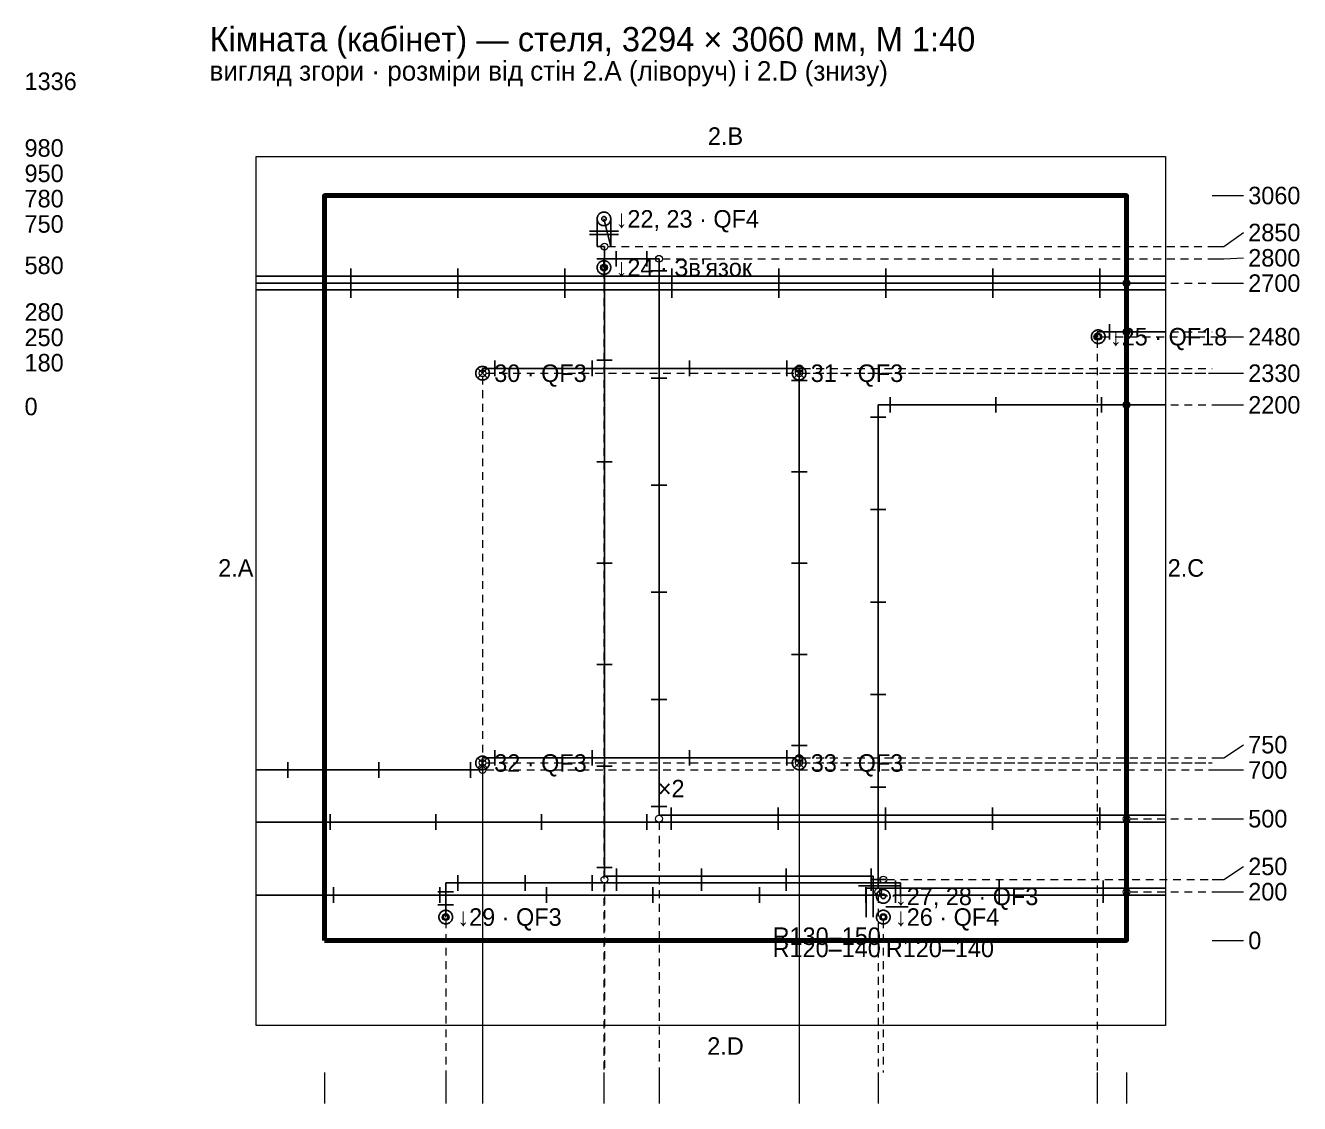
# Paper-space layout '07 Розгортки' of a CAD drawing. Header units: millimetres. Extents: x 0 to 841, y 0 to 594.
# Drawn here: x 227.8 to 358.6, y 144.9 to 255.6 of the extents above; entities that cross this region are included whole.
import ezdxf
from ezdxf.enums import TextEntityAlignment as Align

# ---------------------------------------------------------------- set-up
doc = ezdxf.new("R2010")
doc.units = ezdxf.units.MM
doc.linetypes.add('E_CABLE_DASH', pattern=[360, 240, -120])
for name, color, linetype in [('E-ELEV', 7, 'Continuous'), ('M-FIX', 7, 'Continuous'), ('W-CABLE-DEVICE', 1, 'E_CABLE_DASH'), ('W-CABLE-LIGHT', 1, 'E_CABLE_DASH'), ('W-CABLE-LOW', 1, 'E_CABLE_DASH'), ('W-CABLE-SOCKET', 1, 'E_CABLE_DASH')]:
    doc.layers.add(name, color=color, linetype=linetype)
doc.styles.add('PLEX_LIGHT', font='IBMPlexSans-Light.ttf')

psp = doc.layouts.new('07 Розгортки')

# ---------------------------------------------------------------- linework, layer by layer
at = {"layer": 'E-ELEV', "lineweight": 13, "true_color": 0x29251f}
for p, q in [((349.68, 238.12), (350.88, 238.12)), ((350.88, 238.12), (352.88, 238.12)), ((350.88, 232.87), (352.88, 234.32)), ((349.68, 232.87), (350.88, 232.87)), ((349.68, 231.62), (350.88, 231.62)), ((350.88, 231.62), (352.88, 231.72)), ((349.68, 229.12), (350.88, 229.12)), ((350.88, 229.12), (352.88, 229.12)), ((349.68, 223.62), (350.88, 223.62)), ((350.88, 223.62), (352.88, 223.62)), ((349.68, 219.87), (350.88, 219.87)), ((350.88, 219.87), (352.88, 219.87)), ((349.68, 216.62), (350.88, 216.62)), ((350.88, 216.62), (352.88, 216.62)), ((350.88, 180.37), (352.88, 181.72)), ((349.68, 180.37), (350.88, 180.37)), ((349.68, 179.12), (350.88, 179.12)), ((350.88, 179.12), (352.88, 179.12)), ((349.68, 174.12), (350.88, 174.12)), ((350.88, 174.12), (352.88, 174.12)), ((350.88, 167.87), (352.88, 169.22)), ((349.68, 167.87), (350.88, 167.87)), ((349.68, 166.62), (350.88, 166.62)), ((350.88, 166.62), (352.88, 166.62)), ((349.68, 161.62), (350.88, 161.62)), ((350.88, 161.62), (352.88, 161.62)), ((258.53, 148.07), (258.53, 146.87)), ((270.98, 148.07), (270.98, 146.87)), ((274.76, 148.07), (274.76, 146.87)), ((287.23, 148.07), (287.23, 146.87)), ((292.88, 148.07), (292.88, 146.87)), ((307.26, 148.07), (307.26, 146.87)), ((315.38, 148.07), (315.38, 146.87)), ((337.88, 148.07), (337.88, 146.87)), ((340.88, 148.07), (340.88, 146.87)), ((258.53, 146.87), (258.53, 144.87)), ((270.98, 146.87), (270.98, 144.87)), ((274.76, 146.87), (274.76, 144.87)), ((287.23, 146.87), (287.23, 144.87)), ((292.88, 146.87), (292.88, 144.87)), ((307.26, 146.87), (307.26, 144.87)), ((315.38, 146.87), (315.38, 144.87)), ((337.88, 146.87), (337.88, 144.87)), ((340.88, 146.87), (340.88, 144.87))]:
    psp.add_line(p, q, dxfattribs=at)
at = {"layer": 'E-ELEV', "lineweight": 13, "true_color": 0xd9d3c8}
for p, q in [((287.63, 232.87), (288.43, 232.87)), ((289.03, 232.87), (289.83, 232.87)), ((290.43, 232.87), (291.23, 232.87)), ((291.83, 232.87), (292.63, 232.87)), ((293.23, 232.87), (294.03, 232.87)), ((294.63, 232.87), (295.43, 232.87)), ((296.03, 232.87), (296.83, 232.87)), ((297.43, 232.87), (298.23, 232.87)), ((298.83, 232.87), (299.63, 232.87)), ((300.23, 232.87), (301.03, 232.87)), ((301.63, 232.87), (302.43, 232.87)), ((303.03, 232.87), (303.83, 232.87)), ((304.43, 232.87), (305.23, 232.87)), ((305.83, 232.87), (306.63, 232.87)), ((307.23, 232.87), (308.03, 232.87)), ((308.63, 232.87), (309.43, 232.87)), ((310.03, 232.87), (310.83, 232.87)), ((311.43, 232.87), (312.23, 232.87)), ((312.83, 232.87), (313.63, 232.87)), ((314.23, 232.87), (315.03, 232.87)), ((315.63, 232.87), (316.43, 232.87)), ((317.03, 232.87), (317.83, 232.87)), ((318.43, 232.87), (319.23, 232.87)), ((319.83, 232.87), (320.63, 232.87)), ((321.23, 232.87), (322.03, 232.87)), ((322.63, 232.87), (323.43, 232.87)), ((324.03, 232.87), (324.83, 232.87)), ((325.43, 232.87), (326.23, 232.87)), ((326.83, 232.87), (327.63, 232.87)), ((328.23, 232.87), (329.03, 232.87)), ((329.63, 232.87), (330.43, 232.87)), ((331.03, 232.87), (331.83, 232.87)), ((332.43, 232.87), (333.23, 232.87)), ((333.83, 232.87), (334.63, 232.87)), ((335.23, 232.87), (336.03, 232.87)), ((336.63, 232.87), (337.43, 232.87)), ((338.03, 232.87), (338.83, 232.87)), ((339.43, 232.87), (340.23, 232.87)), ((340.83, 232.87), (341.63, 232.87)), ((342.23, 232.87), (343.03, 232.87)), ((343.63, 232.87), (344.43, 232.87)), ((345.03, 232.87), (345.83, 232.87)), ((346.43, 232.87), (347.23, 232.87)), ((347.83, 232.87), (348.63, 232.87)), ((349.23, 232.87), (349.68, 232.87)), ((293.23, 231.62), (294.03, 231.62)), ((294.63, 231.62), (295.43, 231.62)), ((296.03, 231.62), (296.83, 231.62)), ((297.43, 231.62), (298.23, 231.62)), ((298.83, 231.62), (299.63, 231.62)), ((300.23, 231.62), (301.03, 231.62)), ((301.63, 231.62), (302.43, 231.62)), ((303.03, 231.62), (303.83, 231.62)), ((304.43, 231.62), (305.23, 231.62)), ((305.83, 231.62), (306.63, 231.62)), ((307.23, 231.62), (308.03, 231.62)), ((308.63, 231.62), (309.43, 231.62)), ((310.03, 231.62), (310.83, 231.62)), ((311.43, 231.62), (312.23, 231.62)), ((312.83, 231.62), (313.63, 231.62)), ((314.23, 231.62), (315.03, 231.62)), ((315.63, 231.62), (316.43, 231.62)), ((317.03, 231.62), (317.83, 231.62)), ((318.43, 231.62), (319.23, 231.62)), ((319.83, 231.62), (320.63, 231.62)), ((321.23, 231.62), (322.03, 231.62)), ((322.63, 231.62), (323.43, 231.62)), ((324.03, 231.62), (324.83, 231.62)), ((325.43, 231.62), (326.23, 231.62)), ((326.83, 231.62), (327.63, 231.62)), ((328.23, 231.62), (329.03, 231.62)), ((329.63, 231.62), (330.43, 231.62)), ((331.03, 231.62), (331.83, 231.62)), ((332.43, 231.62), (333.23, 231.62)), ((333.83, 231.62), (334.63, 231.62)), ((335.23, 231.62), (336.03, 231.62)), ((336.63, 231.62), (337.43, 231.62)), ((338.03, 231.62), (338.83, 231.62)), ((339.43, 231.62), (340.23, 231.62)), ((340.83, 231.62), (341.63, 231.62)), ((342.23, 231.62), (343.03, 231.62)), ((343.63, 231.62), (344.43, 231.62)), ((345.03, 231.62), (345.83, 231.62)), ((346.43, 231.62), (347.23, 231.62)), ((347.83, 231.62), (348.63, 231.62)), ((349.23, 231.62), (349.68, 231.62)), ((287.23, 230.37), (287.23, 229.57)), ((287.23, 228.97), (287.23, 228.17)), ((341.23, 229.12), (342.03, 229.12)), ((342.63, 229.12), (343.43, 229.12)), ((344.03, 229.12), (344.83, 229.12)), ((345.43, 229.12), (346.23, 229.12)), ((346.83, 229.12), (347.63, 229.12)), ((348.23, 229.12), (349.03, 229.12)), ((349.63, 229.12), (349.68, 229.12)), ((287.23, 227.57), (287.23, 226.77)), ((287.23, 226.17), (287.23, 225.37)), ((287.23, 224.77), (287.23, 223.97)), ((341.23, 224.12), (342.03, 224.12)), ((342.63, 224.12), (343.43, 224.12)), ((344.03, 224.12), (344.83, 224.12)), ((345.43, 224.12), (346.23, 224.12)), ((346.83, 224.12), (347.63, 224.12)), ((348.23, 224.12), (349.03, 224.12)), ((349.63, 224.12), (349.68, 224.12)), ((287.23, 223.37), (287.23, 222.57)), ((337.88, 223.27), (337.88, 222.47)), ((338.33, 223.62), (339.13, 223.62)), ((339.73, 223.62), (340.53, 223.62)), ((341.13, 223.62), (341.93, 223.62)), ((342.53, 223.62), (343.33, 223.62)), ((343.93, 223.62), (344.73, 223.62)), ((345.33, 223.62), (346.13, 223.62)), ((346.73, 223.62), (347.53, 223.62)), ((348.13, 223.62), (348.93, 223.62)), ((349.53, 223.62), (349.68, 223.62)), ((287.23, 221.97), (287.23, 221.17)), ((337.88, 221.87), (337.88, 221.07)), ((275.11, 219.87), (275.91, 219.87)), ((276.51, 219.87), (277.31, 219.87)), ((277.91, 219.87), (278.71, 219.87)), ((279.31, 219.87), (280.11, 219.87)), ((280.71, 219.87), (281.51, 219.87)), ((282.11, 219.87), (282.91, 219.87)), ((283.51, 219.87), (284.31, 219.87)), ((284.91, 219.87), (285.71, 219.87)), ((286.31, 219.87), (287.11, 219.87)), ((287.23, 220.57), (287.23, 219.77)), ((287.71, 219.87), (288.51, 219.87)), ((289.11, 219.87), (289.91, 219.87)), ((290.51, 219.87), (291.31, 219.87)), ((291.91, 219.87), (292.71, 219.87)), ((293.31, 219.87), (294.11, 219.87)), ((294.71, 219.87), (295.51, 219.87)), ((296.11, 219.87), (296.91, 219.87)), ((297.51, 219.87), (298.31, 219.87)), ((298.91, 219.87), (299.71, 219.87)), ((300.31, 219.87), (301.11, 219.87)), ((301.71, 219.87), (302.51, 219.87)), ((303.11, 219.87), (303.91, 219.87)), ((304.51, 219.87), (305.31, 219.87)), ((305.91, 219.87), (306.71, 219.87)), ((307.31, 219.87), (308.11, 219.87)), ((307.61, 219.87), (308.41, 219.87)), ((307.63, 220.37), (308.43, 220.37)), ((308.71, 219.87), (309.51, 219.87)), ((309.01, 219.87), (309.81, 219.87)), ((309.03, 220.37), (309.83, 220.37)), ((310.11, 219.87), (310.91, 219.87)), ((310.41, 219.87), (311.21, 219.87)), ((310.43, 220.37), (311.23, 220.37)), ((311.51, 219.87), (312.31, 219.87)), ((311.81, 219.87), (312.61, 219.87)), ((311.83, 220.37), (312.63, 220.37)), ((312.91, 219.87), (313.71, 219.87)), ((313.21, 219.87), (314.01, 219.87)), ((313.23, 220.37), (314.03, 220.37)), ((314.31, 219.87), (315.11, 219.87)), ((314.61, 219.87), (315.41, 219.87)), ((314.63, 220.37), (315.43, 220.37)), ((315.71, 219.87), (316.51, 219.87)), ((316.01, 219.87), (316.81, 219.87)), ((316.03, 220.37), (316.83, 220.37)), ((317.11, 219.87), (317.91, 219.87)), ((317.41, 219.87), (318.21, 219.87)), ((317.43, 220.37), (318.23, 220.37)), ((318.51, 219.87), (319.31, 219.87)), ((318.81, 219.87), (319.61, 219.87)), ((318.83, 220.37), (319.63, 220.37)), ((319.91, 219.87), (320.71, 219.87)), ((320.21, 219.87), (321.01, 219.87)), ((320.23, 220.37), (321.03, 220.37)), ((321.31, 219.87), (322.11, 219.87)), ((321.61, 219.87), (322.41, 219.87)), ((321.63, 220.37), (322.43, 220.37)), ((322.71, 219.87), (323.51, 219.87)), ((323.01, 219.87), (323.81, 219.87)), ((323.03, 220.37), (323.83, 220.37)), ((324.11, 219.87), (324.91, 219.87)), ((324.41, 219.87), (325.21, 219.87)), ((324.43, 220.37), (325.23, 220.37)), ((325.51, 219.87), (326.31, 219.87)), ((325.81, 219.87), (326.61, 219.87)), ((325.83, 220.37), (326.63, 220.37)), ((326.91, 219.87), (327.71, 219.87)), ((327.21, 219.87), (328.01, 219.87)), ((327.23, 220.37), (328.03, 220.37)), ((328.31, 219.87), (329.11, 219.87)), ((328.61, 219.87), (329.41, 219.87)), ((328.63, 220.37), (329.43, 220.37)), ((329.71, 219.87), (330.51, 219.87)), ((330.01, 219.87), (330.81, 219.87)), ((330.03, 220.37), (330.83, 220.37)), ((331.11, 219.87), (331.91, 219.87)), ((331.41, 219.87), (332.21, 219.87)), ((331.43, 220.37), (332.23, 220.37)), ((332.51, 219.87), (333.31, 219.87)), ((332.81, 219.87), (333.61, 219.87)), ((332.83, 220.37), (333.63, 220.37)), ((333.91, 219.87), (334.71, 219.87)), ((334.21, 219.87), (335.01, 219.87)), ((334.23, 220.37), (335.03, 220.37)), ((335.31, 219.87), (336.11, 219.87)), ((335.61, 219.87), (336.41, 219.87)), ((335.63, 220.37), (336.43, 220.37)), ((336.71, 219.87), (337.51, 219.87)), ((337.01, 219.87), (337.81, 219.87)), ((337.03, 220.37), (337.83, 220.37)), ((337.88, 220.47), (337.88, 219.67)), ((338.11, 219.87), (338.91, 219.87)), ((338.41, 219.87), (339.21, 219.87)), ((338.43, 220.37), (339.23, 220.37)), ((339.51, 219.87), (340.31, 219.87)), ((339.81, 219.87), (340.61, 219.87)), ((339.83, 220.37), (340.63, 220.37)), ((340.91, 219.87), (341.71, 219.87)), ((341.21, 219.87), (342.01, 219.87)), ((341.23, 220.37), (342.03, 220.37)), ((342.31, 219.87), (343.11, 219.87)), ((342.61, 219.87), (343.41, 219.87)), ((342.63, 220.37), (343.43, 220.37)), ((343.71, 219.87), (344.51, 219.87)), ((344.01, 219.87), (344.81, 219.87)), ((344.03, 220.37), (344.83, 220.37)), ((345.11, 219.87), (345.91, 219.87)), ((345.41, 219.87), (346.21, 219.87)), ((345.43, 220.37), (346.23, 220.37)), ((346.51, 219.87), (347.31, 219.87)), ((346.81, 219.87), (347.61, 219.87)), ((346.83, 220.37), (347.63, 220.37)), ((347.91, 219.87), (348.71, 219.87)), ((348.21, 219.87), (349.01, 219.87)), ((348.23, 220.37), (349.03, 220.37)), ((349.31, 219.87), (349.68, 219.87)), ((349.61, 219.87), (349.68, 219.87)), ((349.63, 220.37), (349.68, 220.37)), ((274.76, 219.52), (274.76, 218.72)), ((287.23, 219.17), (287.23, 218.37)), ((307.26, 219.52), (307.26, 218.72)), ((337.88, 219.07), (337.88, 218.27)), ((274.76, 218.12), (274.76, 217.32)), ((287.23, 217.77), (287.23, 216.97)), ((307.26, 218.12), (307.26, 217.32)), ((337.88, 217.67), (337.88, 216.87)), ((274.76, 216.72), (274.76, 215.92)), ((287.23, 216.37), (287.23, 215.57)), ((307.26, 216.72), (307.26, 215.92)), ((337.88, 216.27), (337.88, 215.47)), ((341.23, 216.62), (342.03, 216.62)), ((342.63, 216.62), (343.43, 216.62)), ((344.03, 216.62), (344.83, 216.62)), ((345.43, 216.62), (346.23, 216.62)), ((346.83, 216.62), (347.63, 216.62)), ((348.23, 216.62), (349.03, 216.62)), ((349.63, 216.62), (349.68, 216.62)), ((274.76, 215.32), (274.76, 214.52)), ((287.23, 214.97), (287.23, 214.17)), ((307.26, 215.32), (307.26, 214.52)), ((337.88, 214.87), (337.88, 214.07)), ((274.76, 213.92), (274.76, 213.12)), ((287.23, 213.57), (287.23, 212.77)), ((307.26, 213.92), (307.26, 213.12)), ((337.88, 213.47), (337.88, 212.67)), ((274.76, 212.52), (274.76, 211.72)), ((287.23, 212.17), (287.23, 211.37)), ((307.26, 212.52), (307.26, 211.72)), ((337.88, 212.07), (337.88, 211.27)), ((274.76, 211.12), (274.76, 210.32)), ((287.23, 210.77), (287.23, 209.97)), ((307.26, 211.12), (307.26, 210.32)), ((337.88, 210.67), (337.88, 209.87)), ((274.76, 209.72), (274.76, 208.92)), ((287.23, 209.37), (287.23, 208.57)), ((307.26, 209.72), (307.26, 208.92)), ((274.76, 208.32), (274.76, 207.52)), ((307.26, 208.32), (307.26, 207.52)), ((337.88, 209.27), (337.88, 208.47)), ((274.76, 206.92), (274.76, 206.12)), ((287.23, 207.97), (287.23, 207.17)), ((307.26, 206.92), (307.26, 206.12)), ((337.88, 207.87), (337.88, 207.07)), ((274.76, 205.52), (274.76, 204.72)), ((287.23, 206.57), (287.23, 205.77)), ((307.26, 205.52), (307.26, 204.72)), ((337.88, 206.47), (337.88, 205.67)), ((274.76, 204.12), (274.76, 203.32)), ((287.23, 205.17), (287.23, 204.37)), ((307.26, 204.12), (307.26, 203.32)), ((337.88, 205.07), (337.88, 204.27)), ((287.23, 203.77), (287.23, 202.97)), ((337.88, 203.67), (337.88, 202.87)), ((274.76, 202.72), (274.76, 201.92)), ((287.23, 202.37), (287.23, 201.57)), ((307.26, 202.72), (307.26, 201.92)), ((337.88, 202.27), (337.88, 201.47)), ((274.76, 201.32), (274.76, 200.52)), ((287.23, 200.97), (287.23, 200.17)), ((307.26, 201.32), (307.26, 200.52)), ((337.88, 200.87), (337.88, 200.07)), ((274.76, 199.92), (274.76, 199.12)), ((287.23, 199.57), (287.23, 198.77)), ((307.26, 199.92), (307.26, 199.12)), ((337.88, 199.47), (337.88, 198.67)), ((274.76, 198.52), (274.76, 197.72)), ((287.23, 198.17), (287.23, 197.37)), ((307.26, 198.52), (307.26, 197.72)), ((337.88, 198.07), (337.88, 197.27)), ((274.76, 197.12), (274.76, 196.32)), ((287.23, 196.77), (287.23, 195.97)), ((307.26, 197.12), (307.26, 196.32)), ((337.88, 196.67), (337.88, 195.87)), ((274.76, 195.72), (274.76, 194.92)), ((287.23, 195.37), (287.23, 194.57)), ((307.26, 195.72), (307.26, 194.92)), ((337.88, 195.27), (337.88, 194.47)), ((274.76, 194.32), (274.76, 193.52)), ((287.23, 193.97), (287.23, 193.17)), ((307.26, 194.32), (307.26, 193.52)), ((337.88, 193.87), (337.88, 193.07)), ((274.76, 192.92), (274.76, 192.12)), ((287.23, 192.57), (287.23, 191.77)), ((307.26, 192.92), (307.26, 192.12)), ((337.88, 192.47), (337.88, 191.67)), ((274.76, 191.52), (274.76, 190.72)), ((287.23, 191.17), (287.23, 190.37)), ((307.26, 191.52), (307.26, 190.72)), ((337.88, 191.07), (337.88, 190.27)), ((274.76, 190.12), (274.76, 189.32)), ((287.23, 189.77), (287.23, 188.97)), ((307.26, 190.12), (307.26, 189.32)), ((274.76, 188.72), (274.76, 187.92)), ((307.26, 188.72), (307.26, 187.92)), ((337.88, 189.67), (337.88, 188.87)), ((274.76, 187.32), (274.76, 186.52)), ((287.23, 188.37), (287.23, 187.57)), ((307.26, 187.32), (307.26, 186.52)), ((337.88, 188.27), (337.88, 187.47)), ((274.76, 185.92), (274.76, 185.12)), ((287.23, 186.97), (287.23, 186.17)), ((307.26, 185.92), (307.26, 185.12)), ((337.88, 186.87), (337.88, 186.07)), ((274.76, 184.52), (274.76, 183.72)), ((287.23, 185.57), (287.23, 184.77)), ((307.26, 184.52), (307.26, 183.72)), ((337.88, 185.47), (337.88, 184.67)), ((287.23, 184.17), (287.23, 183.37)), ((337.88, 184.07), (337.88, 183.27)), ((274.76, 183.12), (274.76, 182.32)), ((287.23, 182.77), (287.23, 181.97)), ((307.26, 183.12), (307.26, 182.32)), ((337.88, 182.67), (337.88, 181.87)), ((274.76, 181.72), (274.76, 180.92)), ((287.23, 181.37), (287.23, 180.57)), ((307.26, 181.72), (307.26, 180.92)), ((337.88, 181.27), (337.88, 180.47)), ((274.76, 180.32), (274.76, 179.52)), ((274.76, 179.49), (274.76, 178.69)), ((275.11, 179.84), (275.91, 179.84)), ((276.51, 179.84), (277.31, 179.84)), ((277.91, 179.84), (278.71, 179.84)), ((279.31, 179.84), (280.11, 179.84)), ((280.71, 179.84), (281.51, 179.84)), ((282.11, 179.84), (282.91, 179.84)), ((283.51, 179.84), (284.31, 179.84)), ((284.91, 179.84), (285.71, 179.84)), ((286.31, 179.84), (287.11, 179.84)), ((287.23, 179.97), (287.23, 179.17)), ((287.71, 179.84), (288.51, 179.84)), ((289.11, 179.84), (289.91, 179.84)), ((290.51, 179.84), (291.31, 179.84)), ((291.91, 179.84), (292.71, 179.84)), ((293.31, 179.84), (294.11, 179.84)), ((294.71, 179.84), (295.51, 179.84)), ((296.11, 179.84), (296.91, 179.84)), ((297.51, 179.84), (298.31, 179.84)), ((298.91, 179.84), (299.71, 179.84)), ((300.31, 179.84), (301.11, 179.84)), ((301.71, 179.84), (302.51, 179.84)), ((303.11, 179.84), (303.91, 179.84)), ((304.51, 179.84), (305.31, 179.84)), ((305.91, 179.84), (306.71, 179.84)), ((307.26, 180.32), (307.26, 179.52)), ((307.26, 179.49), (307.26, 178.69)), ((307.26, 179.49), (307.26, 178.69)), ((307.28, 180.02), (307.28, 179.22)), ((307.31, 179.84), (308.11, 179.84)), ((307.61, 179.84), (308.41, 179.84)), ((307.63, 180.37), (308.43, 180.37)), ((308.71, 179.84), (309.51, 179.84)), ((309.01, 179.84), (309.81, 179.84)), ((309.03, 180.37), (309.83, 180.37)), ((310.11, 179.84), (310.91, 179.84)), ((310.41, 179.84), (311.21, 179.84)), ((310.43, 180.37), (311.23, 180.37)), ((311.51, 179.84), (312.31, 179.84)), ((311.81, 179.84), (312.61, 179.84)), ((311.83, 180.37), (312.63, 180.37)), ((312.91, 179.84), (313.71, 179.84)), ((313.21, 179.84), (314.01, 179.84)), ((313.23, 180.37), (314.03, 180.37)), ((314.31, 179.84), (315.11, 179.84)), ((314.61, 179.84), (315.41, 179.84)), ((314.63, 180.37), (315.43, 180.37)), ((315.71, 179.84), (316.51, 179.84)), ((316.01, 179.84), (316.81, 179.84)), ((316.03, 180.37), (316.83, 180.37)), ((317.11, 179.84), (317.91, 179.84)), ((317.41, 179.84), (318.21, 179.84)), ((317.43, 180.37), (318.23, 180.37)), ((318.51, 179.84), (319.31, 179.84)), ((318.81, 179.84), (319.61, 179.84)), ((318.83, 180.37), (319.63, 180.37)), ((319.91, 179.84), (320.71, 179.84)), ((320.21, 179.84), (321.01, 179.84)), ((320.23, 180.37), (321.03, 180.37)), ((321.31, 179.84), (322.11, 179.84)), ((321.61, 179.84), (322.41, 179.84)), ((321.63, 180.37), (322.43, 180.37)), ((322.71, 179.84), (323.51, 179.84)), ((323.01, 179.84), (323.81, 179.84)), ((323.03, 180.37), (323.83, 180.37)), ((324.11, 179.84), (324.91, 179.84)), ((324.41, 179.84), (325.21, 179.84)), ((324.43, 180.37), (325.23, 180.37)), ((325.51, 179.84), (326.31, 179.84)), ((325.81, 179.84), (326.61, 179.84)), ((325.83, 180.37), (326.63, 180.37)), ((326.91, 179.84), (327.71, 179.84)), ((327.21, 179.84), (328.01, 179.84)), ((327.23, 180.37), (328.03, 180.37)), ((328.31, 179.84), (329.11, 179.84)), ((328.61, 179.84), (329.41, 179.84)), ((328.63, 180.37), (329.43, 180.37)), ((329.71, 179.84), (330.51, 179.84)), ((330.01, 179.84), (330.81, 179.84)), ((330.03, 180.37), (330.83, 180.37)), ((331.11, 179.84), (331.91, 179.84)), ((331.41, 179.84), (332.21, 179.84)), ((331.43, 180.37), (332.23, 180.37)), ((332.51, 179.84), (333.31, 179.84)), ((332.81, 179.84), (333.61, 179.84)), ((332.83, 180.37), (333.63, 180.37)), ((333.91, 179.84), (334.71, 179.84)), ((334.21, 179.84), (335.01, 179.84)), ((334.23, 180.37), (335.03, 180.37)), ((335.31, 179.84), (336.11, 179.84)), ((335.61, 179.84), (336.41, 179.84)), ((335.63, 180.37), (336.43, 180.37)), ((336.71, 179.84), (337.51, 179.84)), ((337.01, 179.84), (337.81, 179.84)), ((337.03, 180.37), (337.83, 180.37)), ((337.88, 179.87), (337.88, 179.07)), ((338.11, 179.84), (338.91, 179.84)), ((338.41, 179.84), (339.21, 179.84)), ((338.43, 180.37), (339.23, 180.37)), ((339.51, 179.84), (340.31, 179.84)), ((339.81, 179.84), (340.61, 179.84)), ((339.83, 180.37), (340.63, 180.37)), ((340.91, 179.84), (341.71, 179.84)), ((341.21, 179.84), (342.01, 179.84)), ((341.23, 180.37), (342.03, 180.37)), ((342.31, 179.84), (343.11, 179.84)), ((342.61, 179.84), (343.41, 179.84)), ((342.63, 180.37), (343.43, 180.37)), ((343.71, 179.84), (344.51, 179.84)), ((344.01, 179.84), (344.81, 179.84)), ((344.03, 180.37), (344.83, 180.37)), ((345.11, 179.84), (345.91, 179.84)), ((345.41, 179.84), (346.21, 179.84)), ((345.43, 180.37), (346.23, 180.37)), ((346.51, 179.84), (347.31, 179.84)), ((346.81, 179.84), (347.61, 179.84)), ((346.83, 180.37), (347.63, 180.37)), ((347.91, 179.84), (348.71, 179.84)), ((348.21, 179.84), (349.01, 179.84)), ((348.23, 180.37), (349.03, 180.37)), ((349.31, 179.84), (349.68, 179.84)), ((349.61, 179.84), (349.68, 179.84)), ((349.63, 180.37), (349.68, 180.37)), ((274.76, 178.92), (274.76, 178.12)), ((274.76, 178.77), (274.76, 177.97)), ((274.76, 178.09), (274.76, 177.29)), ((275.11, 179.12), (275.91, 179.12)), ((276.51, 179.12), (277.31, 179.12)), ((277.91, 179.12), (278.71, 179.12)), ((279.31, 179.12), (280.11, 179.12)), ((280.71, 179.12), (281.51, 179.12)), ((282.11, 179.12), (282.91, 179.12)), ((283.51, 179.12), (284.31, 179.12)), ((284.91, 179.12), (285.71, 179.12)), ((286.31, 179.12), (287.11, 179.12)), ((287.23, 178.57), (287.23, 177.77)), ((287.71, 179.12), (288.51, 179.12)), ((289.11, 179.12), (289.91, 179.12)), ((290.51, 179.12), (291.31, 179.12)), ((291.91, 179.12), (292.71, 179.12)), ((293.31, 179.12), (294.11, 179.12)), ((294.71, 179.12), (295.51, 179.12)), ((296.11, 179.12), (296.91, 179.12)), ((297.51, 179.12), (298.31, 179.12)), ((298.91, 179.12), (299.71, 179.12)), ((300.31, 179.12), (301.11, 179.12)), ((301.71, 179.12), (302.51, 179.12)), ((303.11, 179.12), (303.91, 179.12)), ((304.51, 179.12), (305.31, 179.12)), ((305.91, 179.12), (306.71, 179.12)), ((307.26, 178.92), (307.26, 178.12)), ((307.26, 178.09), (307.26, 177.29)), ((307.26, 178.09), (307.26, 177.29)), ((307.28, 178.62), (307.28, 177.82)), ((307.31, 179.12), (308.11, 179.12)), ((308.71, 179.12), (309.51, 179.12)), ((310.11, 179.12), (310.91, 179.12)), ((311.51, 179.12), (312.31, 179.12)), ((312.91, 179.12), (313.71, 179.12)), ((314.31, 179.12), (315.11, 179.12)), ((315.71, 179.12), (316.51, 179.12)), ((317.11, 179.12), (317.91, 179.12)), ((318.51, 179.12), (319.31, 179.12)), ((319.91, 179.12), (320.71, 179.12)), ((321.31, 179.12), (322.11, 179.12)), ((322.71, 179.12), (323.51, 179.12)), ((324.11, 179.12), (324.91, 179.12)), ((325.51, 179.12), (326.31, 179.12)), ((326.91, 179.12), (327.71, 179.12)), ((328.31, 179.12), (329.11, 179.12)), ((329.71, 179.12), (330.51, 179.12)), ((331.11, 179.12), (331.91, 179.12)), ((332.51, 179.12), (333.31, 179.12)), ((333.91, 179.12), (334.71, 179.12)), ((335.31, 179.12), (336.11, 179.12)), ((336.71, 179.12), (337.51, 179.12)), ((337.88, 178.47), (337.88, 177.67)), ((338.11, 179.12), (338.91, 179.12)), ((339.51, 179.12), (340.31, 179.12)), ((340.91, 179.12), (341.71, 179.12)), ((342.31, 179.12), (343.11, 179.12)), ((343.71, 179.12), (344.51, 179.12)), ((345.11, 179.12), (345.91, 179.12)), ((346.51, 179.12), (347.31, 179.12)), ((347.91, 179.12), (348.71, 179.12)), ((349.31, 179.12), (349.68, 179.12)), ((274.76, 177.52), (274.76, 176.72)), ((274.76, 177.37), (274.76, 176.57)), ((274.76, 176.69), (274.76, 175.89)), ((287.23, 177.17), (287.23, 176.37)), ((307.26, 177.52), (307.26, 176.72)), ((307.26, 176.69), (307.26, 175.89)), ((307.26, 176.69), (307.26, 175.89)), ((307.28, 177.22), (307.28, 176.42)), ((337.88, 177.07), (337.88, 176.27)), ((274.76, 176.12), (274.76, 175.32)), ((274.76, 175.97), (274.76, 175.17)), ((274.76, 175.29), (274.76, 174.49)), ((287.23, 175.77), (287.23, 174.97)), ((307.26, 176.12), (307.26, 175.32)), ((307.26, 175.29), (307.26, 174.49)), ((307.26, 175.29), (307.26, 174.49)), ((307.28, 175.82), (307.28, 175.02)), ((337.88, 175.67), (337.88, 174.87)), ((274.76, 174.72), (274.76, 173.92)), ((274.76, 174.57), (274.76, 173.77)), ((287.23, 174.37), (287.23, 173.57)), ((307.26, 174.72), (307.26, 173.92)), ((307.28, 174.42), (307.28, 173.62)), ((337.88, 174.27), (337.88, 173.47)), ((341.23, 174.12), (342.03, 174.12)), ((342.63, 174.12), (343.43, 174.12)), ((344.03, 174.12), (344.83, 174.12)), ((345.43, 174.12), (346.23, 174.12)), ((346.83, 174.12), (347.63, 174.12)), ((348.23, 174.12), (349.03, 174.12)), ((349.63, 174.12), (349.68, 174.12)), ((274.76, 173.89), (274.76, 173.09)), ((274.76, 173.32), (274.76, 172.52)), ((274.76, 173.17), (274.76, 172.37)), ((287.23, 172.97), (287.23, 172.17)), ((292.88, 173.77), (292.88, 172.97)), ((307.26, 173.89), (307.26, 173.09)), ((307.26, 173.89), (307.26, 173.09)), ((307.26, 173.32), (307.26, 172.52)), ((307.28, 173.02), (307.28, 172.22)), ((337.88, 172.87), (337.88, 172.07)), ((274.76, 172.49), (274.76, 171.69)), ((274.76, 171.92), (274.76, 171.12)), ((274.76, 171.77), (274.76, 170.97)), ((287.23, 171.57), (287.23, 170.77)), ((292.88, 172.37), (292.88, 171.57)), ((307.26, 172.49), (307.26, 171.69)), ((307.26, 172.49), (307.26, 171.69)), ((307.26, 171.92), (307.26, 171.12)), ((307.28, 171.62), (307.28, 170.82)), ((337.88, 171.47), (337.88, 170.67)), ((274.76, 171.09), (274.76, 170.29)), ((274.76, 170.52), (274.76, 169.72)), ((274.76, 170.37), (274.76, 169.57)), ((287.23, 170.17), (287.23, 169.37)), ((292.88, 170.97), (292.88, 170.17)), ((307.26, 171.09), (307.26, 170.29)), ((307.26, 171.09), (307.26, 170.29)), ((307.26, 170.52), (307.26, 169.72)), ((307.28, 170.22), (307.28, 169.42)), ((337.88, 170.07), (337.88, 169.27)), ((274.76, 169.69), (274.76, 168.89)), ((274.76, 169.12), (274.76, 168.32)), ((274.76, 168.97), (274.76, 168.17)), ((287.23, 168.77), (287.23, 167.97)), ((292.88, 169.57), (292.88, 168.77)), ((307.26, 169.69), (307.26, 168.89)), ((307.26, 169.69), (307.26, 168.89)), ((307.26, 169.12), (307.26, 168.32)), ((307.28, 168.82), (307.28, 168.02)), ((274.76, 168.29), (274.76, 167.49)), ((274.76, 167.72), (274.76, 166.92)), ((274.76, 167.57), (274.76, 166.77)), ((287.28, 167.52), (287.28, 166.72)), ((292.88, 168.17), (292.88, 167.37)), ((307.26, 168.29), (307.26, 167.49)), ((307.26, 168.29), (307.26, 167.49)), ((307.26, 167.72), (307.26, 166.92)), ((316.26, 167.87), (317.06, 167.87)), ((317.66, 167.87), (318.46, 167.87)), ((319.06, 167.87), (319.86, 167.87)), ((320.46, 167.87), (321.26, 167.87)), ((321.86, 167.87), (322.66, 167.87)), ((323.26, 167.87), (324.06, 167.87)), ((324.66, 167.87), (325.46, 167.87)), ((326.06, 167.87), (326.86, 167.87)), ((327.46, 167.87), (328.26, 167.87)), ((328.86, 167.87), (329.66, 167.87)), ((330.26, 167.87), (331.06, 167.87)), ((331.66, 167.87), (332.46, 167.87)), ((333.06, 167.87), (333.86, 167.87)), ((334.46, 167.87), (335.26, 167.87)), ((335.86, 167.87), (336.66, 167.87)), ((337.26, 167.87), (338.06, 167.87)), ((337.88, 168.67), (337.88, 167.87)), ((338.66, 167.87), (339.46, 167.87)), ((340.06, 167.87), (340.86, 167.87)), ((341.46, 167.87), (342.26, 167.87)), ((342.86, 167.87), (343.66, 167.87)), ((344.26, 167.87), (345.06, 167.87)), ((345.66, 167.87), (346.46, 167.87)), ((347.06, 167.87), (347.86, 167.87)), ((348.46, 167.87), (349.26, 167.87)), ((274.76, 166.89), (274.76, 166.09)), ((274.76, 166.32), (274.76, 165.52)), ((274.76, 166.17), (274.76, 165.37)), ((287.23, 167.37), (287.23, 166.57)), ((292.88, 166.77), (292.88, 165.97)), ((307.26, 166.89), (307.26, 166.09)), ((307.26, 166.89), (307.26, 166.09)), ((307.26, 166.32), (307.26, 165.52)), ((307.28, 167.42), (307.28, 166.62)), ((315.38, 166.27), (315.38, 165.47)), ((337.88, 167.27), (337.88, 166.47)), ((341.23, 166.62), (342.03, 166.62)), ((342.63, 166.62), (343.43, 166.62)), ((344.03, 166.62), (344.83, 166.62)), ((345.43, 166.62), (346.23, 166.62)), ((346.83, 166.62), (347.63, 166.62)), ((348.23, 166.62), (349.03, 166.62)), ((349.63, 166.62), (349.68, 166.62)), ((274.76, 165.49), (274.76, 164.69)), ((274.76, 164.92), (274.76, 164.12)), ((287.23, 165.97), (287.23, 165.17)), ((287.28, 166.12), (287.28, 165.32)), ((292.88, 165.37), (292.88, 164.57)), ((307.26, 165.49), (307.26, 164.69)), ((307.26, 165.49), (307.26, 164.69)), ((307.26, 164.92), (307.26, 164.12)), ((307.28, 166.02), (307.28, 165.22)), ((315.38, 164.87), (315.38, 164.07)), ((337.88, 165.87), (337.88, 165.07)), ((270.98, 163.67), (270.98, 162.87)), ((274.76, 164.77), (274.76, 163.97)), ((274.76, 164.09), (274.76, 163.29)), ((274.76, 163.52), (274.76, 162.72)), ((287.23, 164.57), (287.23, 163.77)), ((287.28, 164.72), (287.28, 163.92)), ((292.88, 163.97), (292.88, 163.17)), ((307.26, 164.09), (307.26, 163.29)), ((307.26, 164.09), (307.26, 163.29)), ((307.26, 163.52), (307.26, 162.72)), ((307.28, 164.62), (307.28, 163.82)), ((315.91, 163.67), (315.91, 162.87)), ((337.88, 164.47), (337.88, 163.67)), ((270.98, 162.27), (270.98, 161.47)), ((274.76, 163.37), (274.76, 162.57)), ((274.76, 162.69), (274.76, 161.89)), ((287.23, 163.17), (287.23, 162.37)), ((287.28, 163.32), (287.28, 162.52)), ((292.88, 162.57), (292.88, 161.77)), ((307.26, 162.69), (307.26, 161.89)), ((307.26, 162.69), (307.26, 161.89)), ((307.28, 163.22), (307.28, 162.42)), ((315.38, 163.47), (315.38, 162.67)), ((315.91, 162.27), (315.91, 161.47)), ((337.88, 163.07), (337.88, 162.27)), ((274.76, 162.12), (274.76, 161.32)), ((274.76, 161.97), (274.76, 161.17)), ((274.76, 161.29), (274.76, 160.49)), ((287.23, 161.77), (287.23, 160.97)), ((287.28, 161.92), (287.28, 161.12)), ((292.88, 161.17), (292.88, 160.37)), ((307.26, 162.12), (307.26, 161.32)), ((307.26, 161.29), (307.26, 160.49)), ((307.26, 161.29), (307.26, 160.49)), ((307.28, 161.82), (307.28, 161.02)), ((315.38, 162.07), (315.38, 161.27)), ((337.88, 161.67), (337.88, 160.87)), ((270.98, 160.87), (270.98, 160.07)), ((274.76, 160.72), (274.76, 159.92)), ((274.76, 160.57), (274.76, 159.77)), ((274.76, 159.89), (274.76, 159.09)), ((287.23, 160.37), (287.23, 159.57)), ((287.28, 160.52), (287.28, 159.72)), ((292.88, 159.77), (292.88, 158.97)), ((307.26, 160.72), (307.26, 159.92)), ((307.26, 159.89), (307.26, 159.09)), ((307.26, 159.89), (307.26, 159.09)), ((307.28, 160.42), (307.28, 159.62)), ((315.38, 160.67), (315.38, 159.87)), ((315.91, 160.87), (315.91, 160.07)), ((337.88, 160.27), (337.88, 159.47)), ((270.98, 159.47), (270.98, 158.67)), ((274.76, 159.32), (274.76, 158.52)), ((274.76, 159.17), (274.76, 158.37)), ((274.76, 158.49), (274.76, 157.69)), ((287.23, 158.97), (287.23, 158.17)), ((287.28, 159.12), (287.28, 158.32)), ((292.88, 158.37), (292.88, 157.57)), ((307.26, 159.32), (307.26, 158.52)), ((307.26, 158.49), (307.26, 157.69)), ((307.26, 158.49), (307.26, 157.69)), ((307.28, 159.02), (307.28, 158.22)), ((315.38, 159.27), (315.38, 158.47)), ((315.91, 159.47), (315.91, 158.67)), ((337.88, 158.87), (337.88, 158.07)), ((270.98, 158.07), (270.98, 157.27)), ((274.76, 157.92), (274.76, 157.12)), ((274.76, 157.77), (274.76, 156.97)), ((274.76, 157.09), (274.76, 156.29)), ((287.23, 157.57), (287.23, 156.77)), ((287.28, 157.72), (287.28, 156.92)), ((307.26, 157.92), (307.26, 157.12)), ((307.26, 157.09), (307.26, 156.29)), ((307.26, 157.09), (307.26, 156.29)), ((307.28, 157.62), (307.28, 156.82)), ((315.38, 157.87), (315.38, 157.07)), ((315.91, 158.07), (315.91, 157.27)), ((337.88, 157.47), (337.88, 156.67)), ((270.98, 156.67), (270.98, 155.87)), ((274.76, 156.52), (274.76, 155.72)), ((274.76, 156.37), (274.76, 155.57)), ((274.76, 155.69), (274.76, 154.89)), ((287.23, 156.17), (287.23, 155.37)), ((287.28, 156.32), (287.28, 155.52)), ((292.88, 156.97), (292.88, 156.17)), ((307.26, 156.52), (307.26, 155.72)), ((307.26, 155.69), (307.26, 154.89)), ((307.26, 155.69), (307.26, 154.89)), ((307.28, 156.22), (307.28, 155.42)), ((315.38, 156.47), (315.38, 155.67)), ((315.91, 156.67), (315.91, 155.87)), ((337.88, 156.07), (337.88, 155.27)), ((270.98, 155.27), (270.98, 154.47)), ((274.76, 155.12), (274.76, 154.32)), ((274.76, 154.97), (274.76, 154.17)), ((287.23, 154.77), (287.23, 153.97)), ((287.28, 154.92), (287.28, 154.12)), ((292.88, 155.57), (292.88, 154.77)), ((307.26, 155.12), (307.26, 154.32)), ((307.28, 154.82), (307.28, 154.02)), ((315.38, 155.07), (315.38, 154.27)), ((315.91, 155.27), (315.91, 154.47)), ((337.88, 154.67), (337.88, 153.87)), ((270.98, 153.87), (270.98, 153.07)), ((274.76, 154.29), (274.76, 153.49)), ((274.76, 153.72), (274.76, 152.92)), ((274.76, 153.57), (274.76, 152.77)), ((287.23, 153.37), (287.23, 152.57)), ((287.28, 153.52), (287.28, 152.72)), ((292.88, 154.17), (292.88, 153.37)), ((307.26, 154.29), (307.26, 153.49)), ((307.26, 154.29), (307.26, 153.49)), ((307.26, 153.72), (307.26, 152.92)), ((307.28, 153.42), (307.28, 152.62)), ((315.38, 153.67), (315.38, 152.87)), ((315.91, 153.87), (315.91, 153.07)), ((337.88, 153.27), (337.88, 152.47)), ((270.98, 152.47), (270.98, 151.67)), ((274.76, 152.89), (274.76, 152.09)), ((274.76, 152.32), (274.76, 151.52)), ((274.76, 152.17), (274.76, 151.37)), ((287.23, 151.97), (287.23, 151.17)), ((287.28, 152.12), (287.28, 151.32)), ((292.88, 152.77), (292.88, 151.97)), ((307.26, 152.89), (307.26, 152.09)), ((307.26, 152.89), (307.26, 152.09)), ((307.26, 152.32), (307.26, 151.52)), ((307.28, 152.02), (307.28, 151.22)), ((315.38, 152.27), (315.38, 151.47)), ((315.91, 152.47), (315.91, 151.67)), ((337.88, 151.87), (337.88, 151.07)), ((270.98, 151.07), (270.98, 150.27)), ((274.76, 151.49), (274.76, 150.69)), ((274.76, 150.92), (274.76, 150.12)), ((274.76, 150.77), (274.76, 149.97)), ((287.23, 150.57), (287.23, 149.77)), ((287.28, 150.72), (287.28, 149.92)), ((292.88, 151.37), (292.88, 150.57)), ((307.26, 151.49), (307.26, 150.69)), ((307.26, 151.49), (307.26, 150.69)), ((307.26, 150.92), (307.26, 150.12)), ((307.28, 150.62), (307.28, 149.82)), ((315.38, 150.87), (315.38, 150.07)), ((315.91, 151.07), (315.91, 150.27)), ((337.88, 150.47), (337.88, 149.67)), ((270.98, 149.67), (270.98, 148.87)), ((274.76, 150.09), (274.76, 149.29)), ((274.76, 149.52), (274.76, 148.72)), ((274.76, 149.37), (274.76, 148.57)), ((287.23, 149.17), (287.23, 148.37)), ((287.28, 149.32), (287.28, 148.52)), ((292.88, 149.97), (292.88, 149.17)), ((307.26, 150.09), (307.26, 149.29)), ((307.26, 150.09), (307.26, 149.29)), ((307.26, 149.52), (307.26, 148.72)), ((307.28, 149.22), (307.28, 148.42)), ((315.38, 149.47), (315.38, 148.67)), ((315.91, 149.67), (315.91, 148.87)), ((270.98, 148.27), (270.98, 148.07)), ((274.76, 148.69), (274.76, 148.07)), ((274.76, 148.12), (274.76, 148.07)), ((292.88, 148.57), (292.88, 148.07)), ((307.26, 148.69), (307.26, 148.07)), ((307.26, 148.69), (307.26, 148.07)), ((307.26, 148.12), (307.26, 148.07)), ((315.38, 148.07), (315.38, 148.07)), ((315.91, 148.27), (315.91, 148.07)), ((337.88, 149.07), (337.88, 148.27))]:
    psp.add_line(p, q, dxfattribs=at)
psp.add_lwpolyline([(251.53, 152.87), (251.53, 242.12), (344.88, 242.12), (344.88, 152.87), (251.53, 152.87)], close=True, dxfattribs=at)
at = {"layer": 'E-ELEV', "lineweight": 70, "true_color": 0x29251f}
psp.add_lwpolyline([(258.53, 161.62), (258.53, 238.12), (340.88, 238.12), (340.88, 161.62)], close=True, dxfattribs=at)
at = {"layer": 'E-ELEV', "lineweight": 13, "true_color": 0x9a9288}
for centre in [(287.28, 232.87), (292.88, 231.62), (287.23, 230.72), (340.88, 229.12), (337.88, 223.62), (337.98, 223.62), (340.88, 224.12), (274.76, 219.87), (274.76, 219.87), (307.26, 219.87), (307.26, 219.87), (307.28, 220.37), (340.88, 216.62), (307.28, 180.37), (307.28, 180.37), (274.76, 179.84), (274.76, 179.84), (274.76, 179.12), (274.76, 179.12), (307.26, 179.84), (307.26, 179.84), (307.26, 179.84), (292.88, 174.12), (340.88, 174.12), (287.28, 167.87), (315.91, 167.87), (315.38, 166.62), (340.88, 166.62), (270.98, 164.02), (315.91, 164.02)]:
    psp.add_circle(centre, 0.35, dxfattribs=at)
at = {"layer": 'M-FIX', "lineweight": 25, "true_color": 0x29251f}
for p, q in [((288.73, 234.47), (285.73, 234.47)), ((288.73, 234.12), (285.73, 234.12)), ((288.08, 231.62), (286.48, 231.62)), ((288.48, 230.82), (288.48, 232.42)), ((291.63, 230.82), (291.63, 232.42)), ((261.24, 227.62), (261.24, 230.62)), ((272.23, 227.62), (272.23, 230.62)), ((283.22, 227.62), (283.22, 230.62)), ((293.68, 230.37), (292.08, 230.37)), ((294.2, 227.62), (294.2, 230.62)), ((305.19, 227.62), (305.19, 230.62)), ((316.17, 227.62), (316.17, 230.62)), ((327.16, 227.62), (327.16, 230.62)), ((338.15, 227.62), (338.15, 230.62)), ((339.13, 223.32), (339.13, 224.92)), ((276.01, 219.57), (276.01, 221.17)), ((286.01, 219.57), (286.01, 221.17)), ((288.08, 221.2), (286.48, 221.2)), ((296.01, 219.57), (296.01, 221.17)), ((306.01, 219.57), (306.01, 221.17)), ((293.68, 219.37), (292.08, 219.37)), ((308.08, 219.12), (306.48, 219.12)), ((316.63, 215.82), (316.63, 217.42)), ((327.47, 215.82), (327.47, 217.42)), ((338.3, 215.82), (338.3, 217.42)), ((316.18, 215.37), (314.58, 215.37)), ((288.08, 210.78), (286.48, 210.78)), ((308.08, 209.74), (306.48, 209.74)), ((293.68, 208.37), (292.08, 208.37)), ((316.18, 205.87), (314.58, 205.87)), ((288.08, 200.37), (286.48, 200.37)), ((308.08, 200.37), (306.48, 200.37)), ((293.68, 197.37), (292.08, 197.37)), ((316.18, 196.37), (314.58, 196.37)), ((308.08, 190.99), (306.48, 190.99)), ((288.08, 189.95), (286.48, 189.95)), ((293.68, 186.37), (292.08, 186.37)), ((316.18, 186.87), (314.58, 186.87)), ((276.01, 179.57), (276.01, 181.17)), ((286.01, 179.57), (286.01, 181.17)), ((296.01, 179.57), (296.01, 181.17)), ((306.01, 179.57), (306.01, 181.17)), ((308.08, 181.62), (306.48, 181.62)), ((254.76, 178.32), (254.76, 179.92)), ((264.13, 178.32), (264.13, 179.92)), ((273.51, 178.32), (273.51, 179.92)), ((288.08, 179.53), (286.48, 179.53)), ((316.18, 177.37), (314.58, 177.37)), ((293.68, 175.37), (292.08, 175.37)), ((259.13, 172.97), (259.13, 174.57)), ((269.97, 172.97), (269.97, 174.57)), ((280.8, 172.97), (280.8, 174.57)), ((291.63, 172.97), (291.63, 174.57)), ((294.13, 172.97), (294.13, 175.27)), ((305.13, 172.97), (305.13, 175.27)), ((316.13, 172.97), (316.13, 175.27)), ((327.13, 172.97), (327.13, 175.27)), ((338.13, 172.97), (338.13, 175.27)), ((288.08, 169.12), (286.48, 169.12)), ((288.53, 166.72), (288.53, 169.02)), ((297.24, 166.72), (297.24, 169.02)), ((305.95, 166.72), (305.95, 169.02)), ((314.66, 166.72), (314.66, 169.02)), ((272.23, 166.72), (272.23, 168.32)), ((279.13, 166.72), (279.13, 168.32)), ((286.03, 166.72), (286.03, 168.32)), ((316.18, 167.87), (314.58, 167.87)), ((317.16, 165.47), (317.16, 167.77)), ((327.82, 165.47), (327.82, 167.77)), ((338.47, 165.47), (338.47, 167.77)), ((259.45, 165.47), (259.45, 167.07)), ((271.78, 166.62), (270.18, 166.62)), ((270.38, 165.47), (270.38, 167.07)), ((281.32, 165.47), (281.32, 167.07)), ((292.26, 165.47), (292.26, 167.07)), ((303.2, 165.47), (303.2, 167.07)), ((317.76, 167.24), (313.36, 167.24)), ((314.13, 165.47), (314.13, 167.07)), ((271.78, 165.27), (270.18, 165.27)), ((318.46, 165.08), (316.16, 165.08))]:
    psp.add_line(p, q, dxfattribs=at)
at = {"layer": 'W-CABLE-DEVICE', "lineweight": 25, "true_color": 0x3f6fb5}
psp.add_lwpolyline([(344.88, 229.82), (251.53, 229.82)], dxfattribs=at)
at = {"layer": 'W-CABLE-DEVICE', "lineweight": 25, "true_color": 0x76b7b2}
psp.add_lwpolyline([(344.88, 224.12), (337.88, 224.12), (337.88, 223.62), (337.98, 223.62)], dxfattribs=at)
for radius in [0.7, 0.233]:
    psp.add_circle((337.98, 223.62), radius, dxfattribs=at)
at = {"layer": 'W-CABLE-LIGHT', "lineweight": 13, "true_color": 0xd4a72c}
for p, q in [((274.27, 219.38), (275.25, 220.36)), ((274.27, 220.36), (275.25, 219.38)), ((306.77, 219.38), (307.75, 220.36)), ((306.77, 220.36), (307.75, 219.38)), ((274.27, 179.35), (275.25, 180.33)), ((274.27, 180.33), (275.25, 179.35)), ((306.77, 179.35), (307.75, 180.33)), ((306.77, 180.33), (307.75, 179.35))]:
    psp.add_line(p, q, dxfattribs=at)
at = {"layer": 'W-CABLE-LIGHT', "lineweight": 25, "true_color": 0xc9845c}
psp.add_lwpolyline([(344.88, 228.42), (251.53, 228.42)], dxfattribs=at)
at = {"layer": 'W-CABLE-LIGHT', "lineweight": 25, "true_color": 0xd4a72c}
for points in [[(307.61, 219.87), (307.61, 220.37), (274.76, 220.37), (274.76, 219.87)], [(307.61, 179.84), (307.61, 180.37), (307.28, 180.37), (307.28, 220.37), (306.91, 220.37), (306.91, 219.87)], [(344.88, 216.62), (315.38, 216.62), (315.38, 166.97), (315.56, 166.97), (315.56, 166.14)], [(251.53, 179.12), (274.76, 179.12), (274.76, 179.84)], [(274.76, 179.84), (274.76, 180.37), (306.91, 180.37), (306.91, 179.84)], [(317.66, 166.14), (317.66, 167.52), (270.98, 167.52), (270.98, 164.02)], [(316.26, 166.14), (316.26, 166.27), (251.53, 166.27)], [(344.88, 166.27), (316.96, 166.27), (316.96, 166.14)]]:
    psp.add_lwpolyline(points, dxfattribs=at)
for centre, radius in [((274.76, 219.87), 0.7), ((307.26, 219.87), 0.7), ((274.76, 179.84), 0.7), ((307.26, 179.84), 0.7), ((315.91, 166.14), 0.7), ((315.91, 166.14), 0.233), ((270.98, 164.02), 0.7), ((270.98, 164.02), 0.233)]:
    psp.add_circle(centre, radius, dxfattribs=at)
at = {"layer": 'W-CABLE-LOW', "lineweight": 25, "true_color": 0x29251f}
for points in [[(344.88, 174.47), (292.88, 174.47), (292.88, 231.62), (287.23, 231.62), (287.23, 230.72)], [(344.88, 173.77), (251.53, 173.77)]]:
    psp.add_lwpolyline(points, dxfattribs=at)
for radius in [0.7, 0.233]:
    psp.add_circle((287.23, 230.72), radius, dxfattribs=at)
at = {"layer": 'W-CABLE-SOCKET', "lineweight": 25, "true_color": 0x76b7b2}
for points in [[(314.86, 164.02), (314.86, 168.22), (287.28, 168.22), (287.28, 232.87), (286.53, 232.87), (286.53, 235.72)], [(287.23, 235.72), (287.93, 232.87), (287.93, 235.72)], [(344.88, 166.97), (314.16, 166.97), (314.16, 164.02)]]:
    psp.add_lwpolyline(points, dxfattribs=at)
at = {"layer": 'W-CABLE-SOCKET', "lineweight": 25, "true_color": 0x7f7fc9}
psp.add_lwpolyline([(344.88, 229.12), (251.53, 229.12)], dxfattribs=at)
at = {"layer": 'W-CABLE-SOCKET', "lineweight": 25, "true_color": 0x76b7b2}
for centre, radius in [((287.23, 235.72), 0.7), ((287.23, 235.72), 0.233), ((315.91, 164.02), 0.7), ((315.91, 164.02), 0.233)]:
    psp.add_circle(centre, radius, dxfattribs=at)

# ---------------------------------------------------------------- texts
at = {"layer": 'E-ELEV', "true_color": 0x29251f, "style": 'PLEX_LIGHT'}
for s, height, p in [('Кімната (кабінет) — стеля, 3294 × 3060 мм, М 1:40', 2.5, (246.73, 254.17)), ('вигляд згори · розміри від стін 2.A (ліворуч) і 2.D (знизу)', 2, (246.73, 250.92)), ('1336', 1.8, (227.74, 249.85)), ('980', 1.8, (227.74, 243)), ('950', 1.8, (227.74, 240.4)), ('780', 1.8, (227.74, 237.8)), ('3060', 1.8, (353.38, 238.12)), ('750', 1.8, (227.74, 235.2)), ('2850', 1.8, (353.38, 234.32)), ('580', 1.8, (227.74, 230.95)), ('2800', 1.8, (353.38, 231.72)), ('2700', 1.8, (353.38, 229.12)), ('280', 1.8, (227.74, 226.15)), ('250', 1.8, (227.74, 223.55)), ('2480', 1.8, (353.38, 223.62)), ('180', 1.8, (227.74, 220.95)), ('2330', 1.8, (353.38, 219.87)), ('0', 1.8, (227.74, 216.45)), ('2200', 1.8, (353.38, 216.62)), ('750', 1.8, (353.38, 181.72)), ('700', 1.8, (353.38, 179.12)), ('500', 1.8, (353.38, 174.12)), ('250', 1.8, (353.38, 169.22)), ('200', 1.8, (353.38, 166.62)), ('0', 1.8, (353.38, 161.62))]:
    psp.add_text(s, height=height, dxfattribs=at).set_placement(p, align=Align.MIDDLE_LEFT)
at = {"layer": 'E-ELEV', "true_color": 0x9a9288, "style": 'PLEX_LIGHT'}
for s, p in [('2.B', (299.71, 244.22)), ('2.A', (249.43, 199.87)), ('2.C', (346.98, 199.87)), ('2.D', (299.71, 150.77))]:
    psp.add_text(s, height=1.8, dxfattribs=at).set_placement(p, align=Align.MIDDLE_CENTER)
at = {"layer": 'M-FIX', "true_color": 0x29251f, "style": 'PLEX_LIGHT'}
for s, p in [('×2', (294.13, 177.21)), ('R130–150', (310.1, 162.05)), ('R120–140', (310.1, 160.8)), ('R120–140', (321.72, 160.8))]:
    psp.add_text(s, height=1.8, dxfattribs=at).set_placement(p, align=Align.MIDDLE_CENTER)
at = {"layer": 'W-CABLE-DEVICE', "true_color": 0x29251f, "style": 'PLEX_LIGHT'}
psp.add_text('↓25 · QF18', height=1.8, dxfattribs=at).set_placement((339.18, 223.62), align=Align.MIDDLE_LEFT)
at = {"layer": 'W-CABLE-LIGHT', "true_color": 0x29251f, "style": 'PLEX_LIGHT'}
for s, p in [('30 · QF3', (275.96, 219.87)), ('31 · QF3', (308.46, 219.87)), ('32 · QF3', (275.96, 179.84)), ('33 · QF3', (308.46, 179.84)), ('↓27, 28 · QF3', (317.11, 166.14)), ('↓29 · QF3', (272.18, 164.02))]:
    psp.add_text(s, height=1.8, dxfattribs=at).set_placement(p, align=Align.MIDDLE_LEFT)
at = {"layer": 'W-CABLE-LOW', "true_color": 0x29251f, "style": 'PLEX_LIGHT'}
psp.add_text("↓24 · Зв'язок", height=1.8, dxfattribs=at).set_placement((288.43, 230.72), align=Align.MIDDLE_LEFT)
at = {"layer": 'W-CABLE-SOCKET', "true_color": 0x29251f, "style": 'PLEX_LIGHT'}
for s, p in [('↓22, 23 · QF4', (288.43, 235.72)), ('↓26 · QF4', (317.11, 164.02))]:
    psp.add_text(s, height=1.8, dxfattribs=at).set_placement(p, align=Align.MIDDLE_LEFT)

doc.saveas('drawing.dxf')
